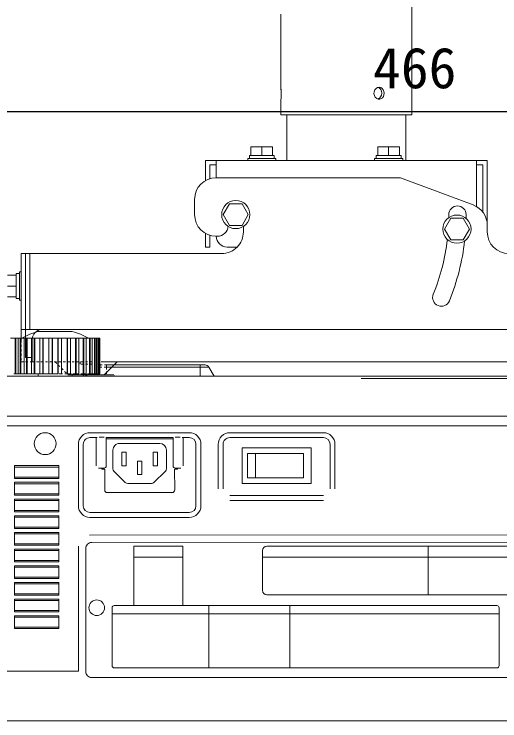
# Model space of a CAD drawing. Units: millimetres, scale not verified. Extents: x -63 to 62, y -57 to 57.
# Drawn here: x 16.46 to 38.28, y -0.45 to 31.31 of the extents above; entities that cross this region are included whole.
import ezdxf
from ezdxf.enums import TextEntityAlignment as Align

# ---------------------------------------------------------------- set-up
doc = ezdxf.new("R2010")
doc.units = ezdxf.units.MM
doc.header["$LTSCALE"] = 0.125
doc.header["$PDMODE"] = 32
doc.header["$PDSIZE"] = 0.0625
doc.linetypes.add('USER3', pattern=[1.4, 0.7, -0.7])
doc.layers.add('0-5_GAIKEI', color=7, linetype='Continuous', lineweight=18)
doc.layers.add('0-7_S1', color=1, linetype='Continuous', lineweight=18)
doc.layers.add('0-6_SUNPO', color=7, linetype='Continuous')
doc.styles.add('ＭＳ ゴシック', font='')
doc.styles.get('ＭＳ ゴシック').set_extended_font_data('MS Gothic')

# ---------------------------------------------------------------- blocks, each defined once
blk = doc.blocks.new('D5')
at = {"layer": '0-6_SUNPO'}
blk.add_line((12.0067, 27.5802), (54.6228, 27.5802), dxfattribs=at)
at = {"layer": '0-6_SUNPO', "style": 'ＭＳ ゴシック'}
blk.add_text('466', height=1.833, dxfattribs=at).set_placement((31.4397, 28.0802), align=Align.BOTTOM_LEFT)

msp = doc.modelspace()

# ---------------------------------------------------------------- linework, layer by layer
at = {"layer": '0-5_GAIKEI'}
for p, q in [((16.3083, 16.7476), (20.2767, 16.7476)), ((20.2189, 16.7476), (20.2477, 16.7476)), ((20.2767, 16.7476), (20.2786, 16.7476)), ((20.2786, 16.7476), (20.3058, 16.7476)), ((20.3058, 16.7476), (20.3071, 16.7476)), ((20.3071, 16.7476), (20.3071, 15.1476)), ((15.7928, 15.0476), (57.5731, 15.0476)), ((16.5094, 15.1476), (16.4527, 15.1476)), ((16.5385, 15.1476), (16.5094, 15.1476)), ((16.649, 15.1476), (16.5385, 15.1476)), ((16.731, 15.1476), (16.649, 15.1476)), ((16.7591, 15.1476), (16.731, 15.1476)), ((16.9178, 15.1476), (16.7591, 15.1476)), ((17.2473, 15.1476), (17.0474, 15.1476)), ((17.5389, 15.0476), (17.5389, 15.1476)), ((18.4334, 15.1476), (18.1807, 15.1476)), ((20.1531, 12.2795), (20.1915, 12.2895)), ((20.5031, 12.2926), (20.2906, 12.2926)), ((20.6029, 12.1131), (20.6043, 12.1145)), ((20.6031, 12.2891), (20.6031, 11.0075)), ((23.6019, 12.2295), (20.6043, 12.2295)), ((23.6019, 12.2795), (20.6044, 12.2795)), ((23.6033, 12.1131), (23.6019, 12.1145)), ((23.6031, 11.0075), (23.6032, 12.2891)), ((23.9156, 12.2926), (23.7031, 12.2926)), ((24.0531, 12.2796), (24.0147, 12.2895)), ((30.3558, 12.2795), (26.1531, 12.2795)), ((19.5716, 11.9795), (19.5716, 9.2154)), ((20.6043, 11.9524), (20.6029, 11.9538)), ((21.2031, 12.0175), (23.0031, 12.0175)), ((23.6019, 11.9524), (23.6033, 11.9538)), ((24.6337, 9.2154), (24.6337, 11.9795)), ((25.8531, 11.9795), (25.8531, 9.9794)), ((30.6558, 9.9794), (30.6558, 11.9795)), ((20.9031, 11.5675), (20.9031, 11.7175)), ((20.9031, 10.8796), (20.9031, 11.5675)), ((21.3031, 11.6175), (21.3031, 11.2175)), ((21.5031, 11.6175), (21.3031, 11.6175)), ((21.5031, 11.6175), (21.5031, 11.0175)), ((22.7031, 11.6175), (22.7031, 11.0175)), ((23.3031, 11.7175), (23.3031, 11.5675)), ((23.3031, 11.5675), (23.3031, 10.8796)), ((27.3031, 11.5675), (26.9531, 11.5675)), ((26.9531, 11.5675), (26.9531, 10.4675)), ((27.3031, 11.5675), (29.4672, 11.5675)), ((27.3031, 10.4675), (27.3031, 11.5675)), ((29.4672, 10.4675), (29.4672, 11.5675)), ((21.3031, 11.0175), (21.3031, 11.2175)), ((22.0031, 11.2175), (22.2031, 11.2175)), ((22.0031, 10.8175), (22.0031, 11.2175)), ((22.2031, 11.2175), (22.2031, 10.8175)), ((16.4765, 11.0184), (18.4698, 11.0184)), ((16.4765, 10.4471), (16.4765, 11.0184)), ((16.4765, 10.9578), (18.4698, 10.9578)), ((18.4698, 11.0184), (18.4698, 10.4471)), ((20.3975, 10.8575), (20.3975, 10.9075)), ((20.5316, 10.8575), (20.3975, 10.8575)), ((20.5316, 9.9254), (20.5316, 10.8575)), ((21.5031, 11.0175), (21.3031, 11.0175)), ((23.8087, 10.8575), (23.6753, 10.8575)), ((23.6753, 10.8575), (23.6757, 9.9255)), ((23.8087, 10.9075), (23.8087, 10.8575)), ((18.4698, 10.5081), (16.4765, 10.5081)), ((21.4592, 10.2614), (20.9471, 10.7735)), ((23.2592, 10.7735), (22.7471, 10.2614)), ((18.4698, 10.4471), (16.4765, 10.4471)), ((16.4765, 9.6977), (16.4765, 10.269)), ((16.4765, 10.269), (18.4698, 10.269)), ((16.4765, 10.2084), (18.4698, 10.2084)), ((18.4698, 10.269), (18.4698, 9.6977)), ((22.641, 10.2175), (21.5652, 10.2175)), ((26.9531, 10.4675), (27.3031, 10.4675)), ((29.4672, 10.4675), (27.3031, 10.4675)), ((18.4698, 9.7587), (16.4765, 9.7587)), ((18.4698, 9.6977), (16.4765, 9.6977)), ((23.5558, 9.8054), (20.6516, 9.8054)), ((26.1529, 9.6795), (30.3559, 9.6795)), ((16.4765, 9.5196), (18.4698, 9.5196)), ((16.4765, 8.9483), (16.4765, 9.5196)), ((16.4765, 9.459), (18.4698, 9.459)), ((18.4698, 9.5196), (18.4698, 8.9483)), ((18.4698, 9.0093), (16.4765, 9.0093)), ((18.4698, 8.9483), (16.4765, 8.9483)), ((19.8716, 8.9154), (24.3337, 8.9154)), ((16.4765, 8.7702), (18.4698, 8.7702)), ((16.4765, 8.1989), (16.4765, 8.7702)), ((16.4765, 8.7096), (18.4698, 8.7096)), ((18.4698, 8.7702), (18.4698, 8.1989)), ((18.4698, 8.2599), (16.4765, 8.2599)), ((18.4698, 8.1989), (16.4765, 8.1989)), ((16.4765, 7.4496), (16.4765, 8.0208)), ((16.4765, 8.0208), (18.4698, 8.0208)), ((16.4765, 7.9602), (18.4698, 7.9602)), ((18.4698, 8.0208), (18.4698, 7.4496)), ((18.4698, 7.5105), (16.4765, 7.5105)), ((18.4698, 7.4496), (16.4765, 7.4496)), ((19.9535, 7.5715), (45.6935, 7.574)), ((21.8395, 7.4054), (21.8395, 4.7326)), ((24.0395, 7.4054), (21.8395, 7.4054)), ((24.0395, 7.4054), (24.0395, 4.7326)), ((42.0346, 7.4054), (27.8189, 7.4054)), ((35.0676, 7.4054), (35.0676, 5.2173)), ((16.4765, 7.2714), (18.4698, 7.2714)), ((16.4765, 6.7002), (16.4765, 7.2714)), ((16.4765, 7.2108), (18.4698, 7.2108)), ((18.4698, 7.2714), (18.4698, 6.7002)), ((19.6836, 7.3015), (19.6841, 1.7615)), ((27.6189, 5.4173), (27.6189, 7.2054)), ((18.4698, 6.7611), (16.4765, 6.7611)), ((18.4698, 6.7002), (16.4765, 6.7002)), ((24.0395, 6.9053), (21.8395, 6.9053)), ((42.1346, 6.9053), (27.6189, 6.9053)), ((16.4765, 5.9508), (16.4765, 6.522)), ((16.4765, 6.522), (18.4698, 6.522)), ((16.4765, 6.4614), (18.4698, 6.4614)), ((18.4698, 6.522), (18.4698, 5.9508)), ((18.4698, 6.0117), (16.4765, 6.0117)), ((18.4698, 5.9508), (16.4765, 5.9508)), ((16.4765, 5.2014), (16.4765, 5.7726)), ((16.4765, 5.7726), (18.4698, 5.7726)), ((18.4698, 5.7726), (18.4698, 5.2014)), ((16.4765, 5.712), (18.4698, 5.712)), ((18.4698, 5.2623), (16.4765, 5.2623)), ((18.4698, 5.2014), (16.4765, 5.2014)), ((42.0346, 5.2173), (27.8189, 5.2173)), ((16.4765, 5.0232), (18.4698, 5.0232)), ((16.4765, 4.452), (16.4765, 5.0232)), ((16.4765, 4.9626), (18.4698, 4.9626)), ((18.4698, 5.0232), (18.4698, 4.452)), ((18.4698, 4.5129), (16.4765, 4.5129)), ((18.4698, 4.452), (16.4765, 4.452)), ((20.8645, 4.6326), (20.8645, 2.0286)), ((25.2992, 4.7326), (20.9645, 4.7326)), ((25.2127, 1.9286), (25.2127, 4.7326)), ((38.1498, 4.7309), (25.2992, 4.7309)), ((28.8527, 1.9269), (28.8527, 4.7309)), ((38.2498, 4.6309), (38.2498, 2.0269)), ((16.4765, 3.7026), (16.4765, 4.2738)), ((16.4765, 4.2738), (18.4698, 4.2738)), ((16.4765, 4.2132), (18.4698, 4.2132)), ((18.4698, 4.2738), (18.4698, 3.7026)), ((25.2992, 4.3619), (20.8645, 4.3619)), ((38.2498, 4.3601), (25.2992, 4.3601)), ((18.4698, 3.7635), (16.4765, 3.7635)), ((18.4698, 3.7026), (16.4765, 3.7026)), ((25.2992, 1.9286), (20.9645, 1.9286)), ((38.1498, 1.9269), (25.2992, 1.9269)), ((19.9541, 1.4915), (45.6941, 1.494)), ((15.6571, -0.4524), (57.6231, -0.4524))]:
    msp.add_line(p, q, dxfattribs=at)
at = {"layer": '0-5_GAIKEI', "color": 1}
for p, q in [((16.5094, 15.1476), (16.5094, 16.7476)), ((16.5385, 15.1476), (16.5385, 16.7476)), ((16.649, 15.1476), (16.649, 16.7476)), ((16.731, 15.1476), (16.731, 16.7476)), ((16.7591, 15.1476), (16.7591, 16.7476)), ((16.9178, 15.1476), (16.9178, 16.7476)), ((17.0214, 15.1476), (17.0214, 16.7476)), ((17.0474, 15.1476), (17.0474, 16.7476)), ((17.2473, 15.1476), (17.2473, 16.7476)), ((17.368, 15.1476), (17.368, 16.7476)), ((17.3907, 15.1476), (17.3907, 16.7476)), ((17.6231, 15.1476), (17.6231, 16.7476)), ((17.7557, 15.1476), (17.7557, 16.7476)), ((17.7741, 15.1476), (17.7741, 16.7476)), ((18.0212, 15.1476), (18.0212, 16.7476)), ((18.0288, 15.1476), (18.0288, 16.7476)), ((18.1675, 15.1476), (18.1675, 16.7476)), ((18.1807, 15.1476), (18.1807, 16.7476)), ((18.4334, 15.1476), (18.4334, 16.7476)), ((18.4467, 15.1476), (18.4467, 16.7476)), ((18.5853, 15.1476), (18.5853, 16.7476)), ((18.5929, 15.1476), (18.5929, 16.7476)), ((18.8401, 15.1476), (18.8401, 16.7476)), ((18.8584, 15.1476), (18.8584, 16.7476)), ((18.991, 15.1476), (18.991, 16.7476)), ((18.9926, 15.1476), (18.9926, 16.7476)), ((19.2234, 15.1476), (19.2234, 16.7476)), ((19.2461, 15.1476), (19.2461, 16.7476)), ((19.3668, 15.1476), (19.3668, 16.7476)), ((19.5667, 15.1476), (19.5667, 16.7476)), ((19.5927, 15.1476), (19.5927, 16.7476)), ((19.6963, 15.1476), (19.6963, 16.7476)), ((19.855, 15.1476), (19.855, 16.7476)), ((19.8831, 15.1476), (19.8831, 16.7476)), ((19.9651, 15.1476), (19.9651, 16.7476)), ((20.0756, 15.1476), (20.0756, 16.7476)), ((20.1047, 15.1476), (20.1047, 16.7476)), ((20.1614, 15.1476), (20.1614, 16.7476)), ((20.2189, 15.1476), (20.2189, 16.7476)), ((20.2477, 15.1476), (20.2477, 16.7476)), ((20.2767, 15.1476), (20.2767, 16.7476)), ((20.2786, 15.1476), (20.2786, 16.7476)), ((24.817, 15.5476), (20.6171, 15.5476)), ((20.6171, 15.4476), (24.817, 15.4476)), ((25.0425, 15.5476), (24.817, 15.5476)), ((24.817, 15.4476), (24.817, 15.5476)), ((24.817, 15.4476), (24.817, 15.0476)), ((24.817, 15.4476), (25.2157, 15.4476)), ((25.2157, 15.4476), (25.4466, 15.0476)), ((20.9441, 15.0976), (19.6042, 15.0976)), ((20.9742, 15.0676), (20.9742, 15.0476)), ((32.0519, 14.9407), (41.0622, 14.9407)), ((15.7728, 13.2476), (57.7731, 13.2476)), ((15.6571, 12.8076), (57.7731, 12.8076)), ((19.8716, 12.5006), (24.3337, 12.5006)), ((26.1531, 12.5006), (30.3558, 12.5006)), ((19.3506, 9.2154), (19.3506, 11.9795)), ((24.8548, 11.9795), (24.8548, 9.2154)), ((25.632, 9.9794), (25.632, 11.9795)), ((30.8768, 11.9795), (30.8768, 9.9794)), ((30.3559, 9.4585), (26.1529, 9.4585)), ((24.3337, 8.6943), (19.8716, 8.6943)), ((19.8531, 7.9012), (45.794, 7.9037)), ((19.3543, 1.7843), (19.3538, 7.4019)), ((15.6571, 1.7876), (19.3543, 1.7876))]:
    msp.add_line(p, q, dxfattribs=at)
at = {"layer": '0-5_GAIKEI', "color": 1, "linetype": 'USER3'}
for p, q in [((20.6171, 15.5476), (20.3916, 15.5476)), ((20.6171, 15.4476), (20.6171, 15.0976)), ((19.5742, 15.0476), (19.5742, 15.0676)), ((20.0452, 15.1476), (20.0164, 15.0976))]:
    msp.add_line(p, q, dxfattribs=at)
at = {"layer": '0-5_GAIKEI', "linetype": 'USER3'}
for p, q in [((18.4467, 15.1476), (18.4334, 15.1476)), ((18.5853, 15.1476), (18.4467, 15.1476)), ((18.991, 15.1476), (18.8584, 15.1476)), ((19.0752, 15.1476), (19.0752, 15.0476)), ((19.3668, 15.1476), (19.2461, 15.1476)), ((19.5667, 15.1476), (19.3668, 15.1476)), ((19.855, 15.1476), (19.6963, 15.1476)), ((20.0756, 15.1476), (19.9651, 15.1476)), ((20.1047, 15.1476), (20.0756, 15.1476)), ((20.2786, 15.1476), (20.2767, 15.1476)), ((20.3058, 15.1476), (20.2786, 15.1476)), ((20.3071, 15.1476), (20.3058, 15.1476))]:
    msp.add_line(p, q, dxfattribs=at)
at = {"layer": '0-5_GAIKEI'}
for points in [[(19.0752, 17.0476), (18.3071, 17.0476), (17.5389, 17.0476)], [(17.0474, 15.1476), (17.0214, 15.1476), (16.9178, 15.1476)], [(17.6232, 15.1476), (17.6216, 15.1476), (17.3907, 15.1476), (17.368, 15.1476), (17.2473, 15.1476)], [(18.1807, 15.1476), (18.1675, 15.1476), (18.0288, 15.1476), (18.0212, 15.1476), (17.7741, 15.1476), (17.7557, 15.1476), (17.6231, 15.1476)], [(20.1531, 11.0075), (20.1531, 12.2795), (19.8716, 12.2795)], [(24.3337, 12.2795), (24.0531, 12.2795), (24.0531, 11.0075)], [(22.7031, 11.6175), (22.9031, 11.6175), (22.9031, 11.2175)], [(22.7031, 11.0175), (22.9031, 11.0175), (22.9031, 11.2175)], [(20.5031, 10.9075), (20.2906, 10.9075), (20.254, 10.9075)], [(22.2031, 10.8175), (22.2031, 10.6175), (22.0031, 10.6175), (22.0031, 10.8175)], [(23.9522, 10.9075), (23.9156, 10.9075), (23.7031, 10.9075)]]:
    msp.add_lwpolyline(points, dxfattribs=at)
at = {"layer": '0-5_GAIKEI', "color": 1, "linetype": 'USER3'}
msp.add_lwpolyline([(20.3071, 15.4476), (20.6171, 15.4476), (20.6171, 15.5476)], dxfattribs=at)
at = {"layer": '0-5_GAIKEI', "linetype": 'USER3'}
for points in [[(18.8584, 15.1476), (18.8401, 15.1476), (18.5929, 15.1476), (18.5853, 15.1476)], [(19.2461, 15.1476), (19.2234, 15.1476), (18.9926, 15.1476), (18.9909, 15.1476)], [(19.6963, 15.1476), (19.5927, 15.1476), (19.5667, 15.1476)], [(19.9651, 15.1476), (19.8831, 15.1476), (19.855, 15.1476)], [(20.2767, 15.1476), (20.2477, 15.1476), (20.2189, 15.1476), (20.1614, 15.1476), (20.1047, 15.1476)]]:
    msp.add_lwpolyline(points, dxfattribs=at)
at = {"layer": '0-5_GAIKEI'}
msp.add_lwpolyline([(29.8015, 11.8158), (29.8015, 10.2191), (26.7048, 10.2191), (26.7048, 11.8158)], close=True, dxfattribs=at)
at = {"layer": '0-5_GAIKEI', "color": 1}
msp.add_circle((17.8571, 12.0076), 0.4905, dxfattribs=at)
at = {"layer": '0-5_GAIKEI'}
msp.add_circle((20.1738, 4.6315), 0.35, dxfattribs=at)
for centre, radius, start, end in [((18.3071, 14.1476), 3, 104.83513, 119.92646), ((18.3071, 14.1476), 3, 60.07354, 75.16487), ((19.8716, 11.9795), 0.3, 89.99996, 180), ((24.3337, 11.9795), 0.3, 359.99998, 89.99996), ((26.1531, 11.9795), 0.3, 89.99996, 180), ((30.3558, 11.9795), 0.3, 359.99998, 89.99996), ((21.2031, 11.7175), 0.3, 89.99996, 180), ((23.0031, 11.7175), 0.3, 359.99998, 89.99996), ((20.5031, 11.0075), 0.1, 270, 0.00129), ((21.0531, 10.8796), 0.15, 180, 224.99996), ((23.1531, 10.8796), 0.15, 315, 359.99998), ((23.7031, 11.0075), 0.1, 179.99864, 269.99998), ((21.5652, 10.3675), 0.15, 224.99996, 269.99998), ((22.641, 10.3675), 0.15, 270, 315), ((20.6516, 9.9254), 0.12, 180.00002, 270), ((23.5558, 9.9254), 0.12, 270, 0.02583), ((19.8716, 9.2154), 0.3, 180, 269.99998), ((24.3337, 9.2154), 0.3, 270, 359.99998), ((19.9536, 7.3015), 0.27, 90.00549, 180.00549), ((27.8189, 7.2054), 0.2, 90, 180), ((27.8189, 5.4173), 0.2, 180, 270), ((20.9645, 4.6326), 0.1, 90, 180), ((38.1498, 4.6309), 0.1, 0, 90), ((20.9645, 2.0286), 0.1, 180, 270), ((38.1498, 2.0269), 0.1, 270, 0), ((19.9541, 1.7615), 0.27, 180.00549, 270.00549)]:
    msp.add_arc(centre, radius, start, end, dxfattribs=at)
at = {"layer": '0-5_GAIKEI', "color": 1, "linetype": 'USER3'}
msp.add_arc((20.3916, 15.3476), 0.2, 90.00002, 115.5023, dxfattribs=at)
at = {"layer": '0-5_GAIKEI', "color": 1}
for centre, radius, start, end in [((25.0425, 15.3476), 0.2, 30.00001, 90), ((19.8716, 11.9795), 0.5211, 89.99996, 180), ((24.3337, 11.9795), 0.5211, 359.99998, 89.99996), ((26.1531, 11.9795), 0.5211, 89.99996, 180), ((30.3558, 11.9795), 0.5211, 359.99998, 89.99996), ((19.8716, 9.2154), 0.5211, 180, 269.99998), ((24.3337, 9.2154), 0.5211, 270, 359.99998)]:
    msp.add_arc(centre, radius, start, end, dxfattribs=at)
at = {"layer": '0-7_S1'}
for p, q in [((34.3348, 43.0071), (34.3348, 26.7845)), ((28.4428, 28.0993), (28.4428, 31.3131)), ((28.4428, 26.7845), (28.4428, 27.4176)), ((34.3348, 26.7845), (28.4428, 26.7845)), ((28.7106, 24.7394), (28.7106, 26.7845)), ((34.067, 26.7845), (34.067, 24.7394)), ((27.1037, 25.3529), (27.5906, 25.3529)), ((27.1037, 24.9633), (27.1037, 25.3529)), ((27.5906, 25.3529), (28.0775, 25.3529)), ((27.5906, 24.9633), (27.5906, 25.3529)), ((28.0775, 24.9633), (28.0775, 25.3529)), ((32.8009, 25.3529), (33.2879, 25.3529)), ((32.8009, 24.9633), (32.8009, 25.3529)), ((33.2879, 25.3529), (33.7748, 25.3529)), ((33.2879, 24.9633), (33.2879, 25.3529)), ((33.7748, 24.9633), (33.7748, 25.3529)), ((26.9576, 24.8173), (28.2236, 24.8173)), ((26.9576, 24.7394), (26.9576, 24.8173)), ((27.0306, 24.9633), (27.1037, 24.9633)), ((27.0306, 24.8173), (27.0306, 24.9633)), ((27.1076, 24.9633), (27.1037, 24.9633)), ((27.1076, 24.9633), (27.5866, 24.9633)), ((27.5906, 24.9633), (27.5866, 24.9633)), ((27.5946, 24.9633), (27.5906, 24.9633)), ((27.5946, 24.9633), (28.0736, 24.9633)), ((28.0775, 24.9633), (28.0736, 24.9633)), ((28.0775, 24.9633), (28.1506, 24.9633)), ((28.1506, 24.9633), (28.1506, 24.8173)), ((28.2236, 24.8173), (28.2236, 24.7394)), ((32.6548, 24.8173), (33.9209, 24.8173)), ((32.6548, 24.7394), (32.6548, 24.8173)), ((32.7279, 24.9633), (32.8009, 24.9633)), ((32.7279, 24.8173), (32.7279, 24.9633)), ((32.8049, 24.9633), (32.8009, 24.9633)), ((32.8049, 24.9633), (33.2839, 24.9633)), ((33.2879, 24.9633), (33.2839, 24.9633)), ((33.2918, 24.9633), (33.2879, 24.9633)), ((33.2918, 24.9633), (33.7708, 24.9633)), ((33.7748, 24.9633), (33.7708, 24.9633)), ((33.7748, 24.9633), (33.8479, 24.9633)), ((33.8479, 24.9633), (33.8479, 24.8173)), ((33.9209, 24.8173), (33.9209, 24.7394)), ((25.0585, 24.7394), (25.0585, 23.8298)), ((25.2533, 24.5446), (25.2533, 23.9154)), ((25.5454, 24.7394), (37.2321, 24.7394)), ((25.5454, 23.9602), (25.5454, 24.7394)), ((37.2321, 24.7394), (37.2321, 22.6559)), ((37.5243, 22.4088), (37.5243, 24.5446)), ((37.7191, 21.8245), (37.7191, 24.7394)), ((33.8235, 23.9602), (25.5454, 23.9602)), ((33.8235, 23.9602), (37.0871, 22.7364)), ((24.5715, 22.3046), (24.5715, 22.9863)), ((26.1408, 22.7915), (25.8597, 22.3046)), ((26.7031, 22.7916), (26.1408, 22.7915)), ((26.9842, 22.3046), (26.7031, 22.7916)), ((25.8597, 22.3046), (26.1408, 21.8177)), ((26.7031, 21.8177), (26.9842, 22.3046)), ((36.0745, 22.138), (35.7934, 21.6511)), ((36.6368, 22.138), (36.0745, 22.138)), ((36.9179, 21.6511), (36.6368, 22.138)), ((26.1408, 21.8177), (26.7031, 21.8177)), ((26.7628, 21.5255), (26.7628, 21.7712)), ((35.7934, 21.6511), (36.0745, 21.1641)), ((36.6368, 21.1641), (36.9179, 21.6511)), ((37.7191, 21.8245), (37.7191, 21.5255)), ((25.5941, 21.3307), (25.5454, 21.3307)), ((36.0745, 21.1641), (36.6368, 21.1641)), ((25.0585, 20.8438), (25.2533, 20.8438)), ((26.4821, 20.8438), (26.0324, 20.8438)), ((16.9752, 20.5516), (16.7804, 20.5516)), ((16.9752, 17.2383), (16.9752, 20.5516)), ((17.1699, 20.5516), (17.1699, 17.143)), ((16.7025, 18.4577), (16.7025, 19.7238)), ((16.7025, 19.7238), (16.7804, 19.7238)), ((16.5564, 19.5777), (16.1668, 19.5777)), ((16.5564, 19.6508), (16.5564, 19.6508)), ((16.5564, 19.5777), (16.5564, 19.6508)), ((16.5564, 19.6508), (16.7025, 19.6508)), ((16.5564, 19.6508), (16.5564, 19.6508)), ((16.5564, 19.5777), (16.5564, 19.5737)), ((16.5564, 19.0947), (16.5564, 19.5737)), ((16.5564, 19.0908), (16.1668, 19.0908)), ((16.5564, 19.0947), (16.5564, 19.0908)), ((16.5564, 19.0908), (16.5564, 19.0868)), ((16.5564, 18.6078), (16.5564, 19.0868)), ((16.5564, 18.6038), (16.1668, 18.6038)), ((16.5564, 18.6078), (16.5564, 18.6038)), ((16.5564, 18.5308), (16.5564, 18.6038)), ((16.7025, 18.5308), (16.5564, 18.5308)), ((16.7804, 18.4577), (16.7025, 18.4577)), ((16.9752, 17.143), (16.7804, 17.143)), ((17.7543, 17.143), (54.7622, 17.143)), ((17.2673, 15.6821), (17.2673, 16.656)), ((16.9752, 15.8769), (17.2673, 15.8769)), ((19.9699, 15.6821), (19.9699, 15.5848)), ((20.3805, 15.6821), (55.2492, 15.6821)), ((21.0975, 15.6821), (20.5132, 15.0978)), ((18.891, 15.0978), (20.5132, 15.0978))]:
    msp.add_line(p, q, dxfattribs=at)
at = {"layer": '0-7_S1', "linetype": 'USER3'}
for p, q in [((16.7804, 16.656), (16.7804, 15.6821)), ((18.3066, 15.6821), (18.891, 15.0978)), ((19.4342, 15.5848), (19.4342, 15.6821)), ((19.9699, 15.5848), (19.4342, 15.5848))]:
    msp.add_line(p, q, dxfattribs=at)
at = {"layer": '0-7_S1'}
for points in [[(28.4625, 27.7584), (28.4592, 27.8915), (28.4521, 28.0032), (28.4452, 28.0776), (28.4428, 28.0987), (28.452, 28.0073), (28.4623, 27.7989)], [(32.8054, 28.0183), (32.8761, 27.9814), (32.9296, 27.9211), (32.9633, 27.8444), (32.9751, 27.7584)], [(28.4505, 27.4926), (28.4464, 27.4493), (28.4437, 27.4241), (28.4429, 27.4179), (28.4444, 27.4317), (28.448, 27.467), (28.4527, 27.5215), (28.4574, 27.5911), (28.4611, 27.6715), (28.4625, 27.7584)], [(32.9751, 27.7584), (32.9628, 27.6702), (32.928, 27.5935), (32.8744, 27.5343), (32.8054, 27.4985)], [(33.2919, 24.9633), (33.2918, 24.9633), (33.2918, 24.9633)], [(25.5454, 24.7394), (25.3506, 24.7394), (25.0585, 24.7394)], [(25.5454, 24.5446), (25.3506, 24.5446), (25.2533, 24.5446)], [(37.7191, 24.7394), (37.4269, 24.7394), (37.2321, 24.7394)], [(37.5243, 24.5446), (37.4269, 24.5446), (37.2321, 24.5446)], [(25.0585, 21.4612), (25.0585, 21.3307), (25.0585, 20.8438)], [(25.2533, 21.3756), (25.2533, 21.3307), (25.2533, 20.8438)], [(16.7804, 20.5516), (16.7804, 19.0908), (16.7804, 18.1169)], [(16.9752, 20.5516), (17.1699, 20.5516), (25.7889, 20.5516)], [(16.5564, 19.0947), (16.5564, 19.0947), (16.5564, 19.0947)], [(16.7804, 18.1169), (16.7804, 17.143), (16.7804, 16.656)], [(16.9752, 17.2303), (16.9752, 17.143), (16.9752, 16.656), (16.9752, 15.8769)], [(16.9752, 17.143), (17.1699, 17.143), (17.7543, 17.143)]]:
    msp.add_lwpolyline(points, dxfattribs=at)
msp.add_lwpolyline([(33.0876, 27.7584), (33.0772, 27.8394), (33.0478, 27.9113), (33.002, 27.9695), (32.9425, 28.0092), (32.8674, 28.0257), (32.7918, 28.0131), (32.7227, 27.974), (32.6671, 27.9111), (32.6319, 27.8272), (32.625, 27.7363), (32.6453, 27.6512), (32.6884, 27.5781), (32.7497, 27.5236), (32.8244, 27.4941), (32.8956, 27.4934), (32.9589, 27.5162), (33.0119, 27.5583), (33.0525, 27.6155), (33.0785, 27.6836)], close=True, dxfattribs=at)
at = {"layer": '0-7_S1', "linetype": 'USER3'}
msp.add_lwpolyline([(16.7804, 15.6821), (17.2673, 15.6821), (20.0949, 15.6821)], dxfattribs=at)
at = {"layer": '0-7_S1'}
for centre in [(26.4219, 22.3046), (36.3556, 21.6511)]:
    msp.add_circle(centre, 0.633, dxfattribs=at)
for centre, radius, start, end in [((25.5454, 22.9863), 0.9739, 90.00002, 180), ((36.38, 22.3046), 0.3896, 0.00004, 180), ((36.7452, 21.8245), 0.9739, 0.00004, 69.44399), ((25.5454, 22.3046), 0.9739, 180.00002, 270), ((26.4219, 22.3046), 9.5685, 359.05851, 0.00004), ((26.4219, 22.3046), 10.3476, 359.03742, 0.00004), ((25.5941, 21.8177), 0.4869, 270, 356.66904), ((26.0324, 21.3307), 0.4869, 180.00002, 270), ((25.7889, 21.5255), 0.9739, 270, 0.00004), ((38.693, 21.5255), 0.9739, 180.00002, 270), ((26.4219, 22.3046), 9.5685, 338, 353.29334), ((26.4219, 22.3046), 10.3476, 338, 353.43163), ((35.6549, 18.5743), 0.3896, 158, 337.99998), ((17.7543, 16.656), 0.4869, 90.00002, 180)]:
    msp.add_arc(centre, radius, start, end, dxfattribs=at)
msp.add_point((19.7021, 15.0978), dxfattribs=at)

# ---------------------------------------------------------------- block references
at = {"layer": '0-6_SUNPO'}
msp.add_blockref('D5', (1.1504, -0.6481), dxfattribs=at)

doc.saveas('drawing.dxf')
